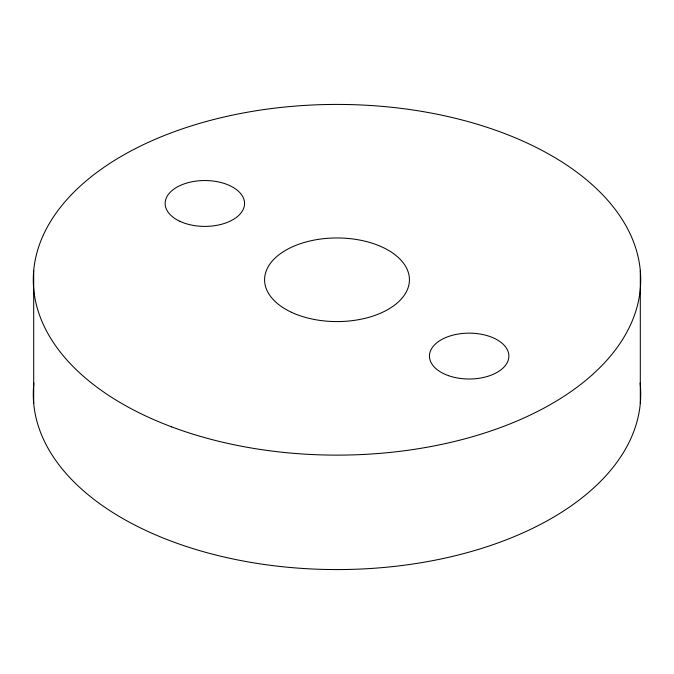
<?xml version="1.0" encoding="UTF-8"?>
<svg xmlns="http://www.w3.org/2000/svg" width="674" height="674" viewBox="0 0 674 674"><rect width="100%" height="100%" fill="white"/><g stroke="black" fill="none" stroke-linecap="round" stroke-linejoin="round"><path stroke-width="1.01" d="M640.3 270.594L640.3 403.406M33.7 270.594L33.7 403.406M640.098 383.017A303.713 175.35 0 0 1 337 569.572A303.713 175.35 0 0 1 33.902 383.017M448.589 375.688A39.715 22.933 0 0 0 508.87 356.554A39.715 22.933 0 0 0 450.03 335.981A39.715 22.933 0 0 0 448.589 375.688M179.848 221.291A39.715 22.933 0 0 0 244.064 207.061A39.715 22.933 0 0 0 190.607 182.064A39.715 22.933 0 0 0 179.848 221.291M171.584 426.836A303.713 175.35 0 0 0 640.3 288.952A303.713 175.35 0 0 0 199.116 123.536A303.713 175.35 0 0 0 171.584 426.836M291.421 312.264A72.421 41.813 0 0 0 408.537 286.315A72.421 41.813 0 0 0 311.043 240.736A72.421 41.813 0 0 0 291.421 312.264"/></g></svg>
